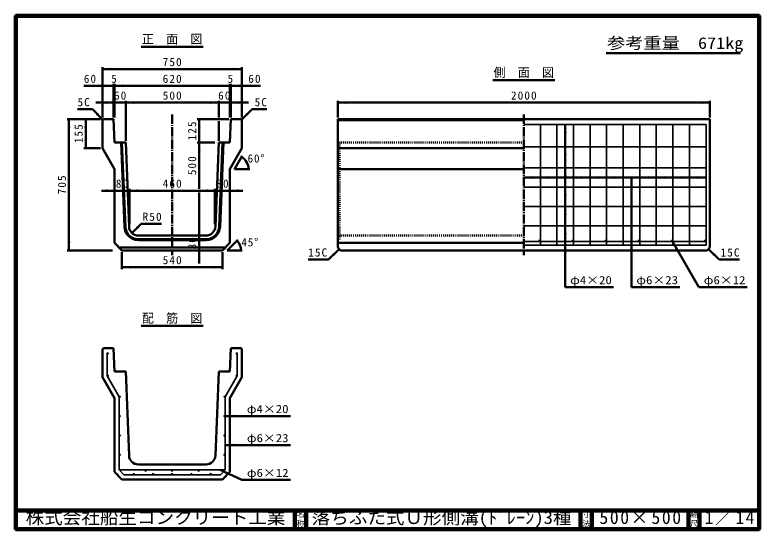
# Model space of a CAD drawing. Units: millimetres, scale not verified. Extents: x 100 to 4105, y 100 to 2870.
import ezdxf
from ezdxf.enums import TextEntityAlignment as Align

# ---------------------------------------------------------------- set-up
doc = ezdxf.new("R2010")
doc.units = ezdxf.units.MM
doc.header["$LTSCALE"] = 5
doc.linetypes.add('USER1', pattern=[13.4, 10, -1.2, 1, -1.2])
doc.linetypes.add('USER2', pattern=[2.2, 1, -1.2])
doc.layers.add('V-nasSTD', color=7, linetype='Continuous', lineweight=50)
doc.styles.add('ＭＳ ゴシック', font='')
doc.styles.get('ＭＳ ゴシック').set_extended_font_data('MS Gothic')

msp = doc.modelspace()

# ---------------------------------------------------------------- hatches: boundary and pattern name
at = {"layer": 'V-nasSTD'}
for points in [[(615.404, 2586.184), (570.404, 2578.684), (615.404, 2571.184)], [(1275.404, 2571.184), (1320.404, 2578.684), (1275.404, 2586.184)], [(525.404, 2481.184), (570.404, 2488.684), (525.404, 2496.184)], [(585.404, 2481.184), (630.404, 2488.684), (585.404, 2496.184)], [(680.404, 2496.184), (635.404, 2488.684), (680.404, 2481.184)], [(1210.404, 2481.184), (1255.404, 2488.684), (1210.404, 2496.184)], [(1305.404, 2481.184), (1260.404, 2488.684), (1305.404, 2496.184)], [(1365.404, 2481.184), (1320.404, 2488.684), (1365.404, 2496.184)], [(591.654, 2391.184), (636.654, 2398.684), (591.654, 2406.184)], [(740.404, 2406.184), (695.404, 2398.684), (740.404, 2391.184)], [(1150.404, 2391.184), (1195.404, 2398.684), (1150.404, 2406.184)], [(1300.404, 2391.184), (1255.404, 2398.684), (1300.404, 2406.184)], [(1880.312, 2406.184), (1835.312, 2398.684), (1880.312, 2391.184)], [(3790.312, 2391.184), (3835.312, 2398.684), (3790.312, 2406.184)], [(546.388, 2343.307), (572.904, 2306.184), (535.781, 2332.701)], [(1344.421, 2343.307), (1317.904, 2306.184), (1355.028, 2332.701)], [(397.904, 2263.684), (390.404, 2308.684), (382.904, 2263.684)], [(487.904, 2263.684), (480.404, 2308.684), (472.904, 2263.684)], [(1097.904, 2263.684), (1090.404, 2308.684), (1082.904, 2263.684)], [(3050.312, 2235.383), (3057.812, 2280.383), (3065.312, 2235.383)], [(1082.904, 2228.684), (1090.404, 2183.684), (1097.904, 2228.684)], [(472.904, 2198.684), (480.404, 2153.684), (487.904, 2198.684)], [(1097.904, 2138.684), (1090.404, 2183.684), (1082.904, 2138.684)], [(3050.312, 2116.187), (3057.812, 2161.187), (3065.312, 2116.187)], [(3050.312, 2002.8), (3057.812, 2047.8), (3065.312, 2002.8)], [(2880.312, 1988.285), (2835.312, 1995.785), (2880.312, 2003.285)], [(2969.312, 1988.285), (2924.312, 1995.785), (2969.312, 2003.285)], [(3058.312, 1988.285), (3013.312, 1995.785), (3058.312, 2003.285)], [(3147.312, 1988.285), (3102.312, 1995.785), (3147.312, 2003.285)], [(3236.312, 1988.285), (3191.312, 1995.785), (3236.312, 2003.285)], [(3325.312, 1988.285), (3280.312, 1995.785), (3325.312, 2003.285)], [(3414.312, 1988.285), (3369.312, 1995.785), (3414.312, 2003.285)], [(3413.312, 2003.285), (3458.312, 1995.785), (3413.312, 1988.285)], [(3502.312, 2003.285), (3547.312, 1995.785), (3502.312, 1988.285)], [(3591.312, 2003.285), (3636.312, 1995.785), (3591.312, 1988.285)], [(3680.312, 2003.285), (3725.312, 1995.785), (3680.312, 1988.285)], [(3769.312, 2003.285), (3814.312, 1995.785), (3769.312, 1988.285)], [(590.404, 1917.43), (635.404, 1924.93), (590.404, 1932.43)], [(760.404, 1932.43), (715.404, 1924.93), (760.404, 1917.43)], [(1130.404, 1917.43), (1175.404, 1924.93), (1130.404, 1932.43)], [(1300.404, 1932.43), (1255.404, 1924.93), (1300.404, 1917.43)], [(3050.312, 1898.771), (3057.812, 1943.771), (3065.312, 1898.771)], [(3050.312, 1794.742), (3057.812, 1839.742), (3065.312, 1794.742)], [(755.599, 1734.486), (729.083, 1697.363), (766.206, 1723.879)], [(1082.904, 1728.684), (1090.404, 1683.684), (1097.904, 1728.684)], [(3050.312, 1690.713), (3057.812, 1735.713), (3065.312, 1690.713)], [(382.904, 1648.684), (390.404, 1603.684), (397.904, 1648.684)], [(2924.312, 1654.79, 1), (2916.812, 1654.79, 1)], [(3050.312, 1606.04), (3057.812, 1651.04), (3065.312, 1606.04)], [(3102.312, 1654.79, 1), (3094.812, 1654.79, 1)], [(3280.312, 1654.79, 1), (3272.812, 1654.79, 1)], [(3458.312, 1654.79, 1), (3450.812, 1654.79, 1)], [(3636.312, 1654.79, 1), (3628.812, 1654.79, 1)], [(3650.441, 1608.821), (3634.437, 1651.542), (3663.432, 1616.321)], [(3814.312, 1654.79, 1), (3806.812, 1654.79, 1)], [(1097.904, 1558.684), (1090.404, 1603.684), (1082.904, 1558.684)], [(1816.295, 1574.061), (1842.812, 1611.184), (1805.689, 1584.668)], [(3050.312, 1586.684), (3057.812, 1631.684), (3065.312, 1586.684)], [(3854.328, 1574.061), (3827.812, 1611.184), (3864.935, 1584.668)], [(720.404, 1521.184), (675.404, 1513.684), (720.404, 1506.184)], [(1170.404, 1506.184), (1215.404, 1513.684), (1170.404, 1521.184)], [(595.404, 1049.499, 1), (601.404, 1049.499, 1)], [(1295.404, 1049.499, 1), (1289.404, 1049.499, 1)], [(595.404, 930.303, 0.06555), (595.507, 929.527, 0.06554), (595.806, 928.803, 0.87698), (601.302, 931.079, 0.87698)], [(1295.003, 928.803, 0.06554), (1295.302, 929.527, 0.06555), (1295.404, 930.303, 0.87698), (1289.507, 931.079, 0.87698)], [(660.404, 816.916, 1), (666.404, 816.916, 1)], [(1230.404, 816.916, 1), (1224.404, 816.916, 1)], [(660.404, 712.887, 1), (666.404, 712.887, 1)], [(1230.404, 712.887, 1), (1224.404, 712.887, 1)], [(1275.404, 720.387), (1230.404, 712.887), (1275.404, 705.387)], [(660.404, 608.858, 1), (666.404, 608.858, 1)], [(1230.404, 608.858, 1), (1224.404, 608.858, 1)], [(1275.404, 564.419), (1230.404, 556.919), (1275.404, 549.419)], [(660.404, 504.829, 1), (666.404, 504.829, 1)], [(1230.404, 504.829, 1), (1224.404, 504.829, 1)], [(737.601, 398.029, -0.10149), (736.603, 398.704, -0.90365), (740.43, 403.285, -0.90365)], [(805.904, 420.156, 1), (799.904, 420.156, 1)], [(845.11, 400.8, 1), (839.11, 400.8, 1)], [(945.404, 417.156, 1), (945.404, 423.156, 1)], [(945.404, 397.8, 1), (945.404, 403.8, 1)], [(1051.765, 400.8, 1), (1045.765, 400.8, 1)], [(1087.904, 417.156, 1), (1087.904, 423.156, 1)], [(1153.274, 398.029, 0.10149), (1154.273, 398.704, 0.90365), (1150.445, 403.285, 0.90365)], [(1240.725, 397.664), (1246.948, 411.312), (1232.508, 415.194), (1202.891, 423.156), (1225.343, 408.028)]]:
    msp.add_hatch(color=256, dxfattribs=at).paths.add_polyline_path(points)

# ---------------------------------------------------------------- linework, layer by layer
at = {"layer": 'V-nasSTD', "lineweight": 100}
for p, q in [((105, 2865), (105, 105)), ((4100, 2865), (105, 2865)), ((4100, 105), (4100, 2865)), ((105, 205), (4100, 205)), ((1605, 205), (1605, 105)), ((1665, 205), (1665, 105)), ((3140, 205), (3140, 105)), ((3200, 205), (3200, 105)), ((3720, 205), (3720, 105)), ((3780, 205), (3780, 105)), ((105, 105), (4100, 105))]:
    msp.add_line(p, q, dxfattribs=at)
at = {"layer": 'V-nasSTD'}
for p, q in [((778.404, 2698.684), (1112.404, 2698.684)), ((3278.536, 2664.753), (4000.536, 2664.753)), ((570.404, 2588.684), (570.404, 2318.684)), ((1320.404, 2578.684), (570.404, 2578.684)), ((1320.404, 2588.684), (1320.404, 2318.684)), ((570.404, 2488.684), (470.404, 2488.684)), ((630.404, 2488.684), (570.404, 2488.684)), ((630.404, 2498.684), (630.404, 2318.684)), ((635.404, 2488.684), (630.404, 2488.684)), ((635.404, 2498.684), (635.404, 2318.684)), ((1255.404, 2488.684), (635.404, 2488.684)), ((1255.404, 2498.684), (1255.404, 2318.684)), ((1255.404, 2488.684), (1260.404, 2488.684)), ((1260.404, 2498.684), (1260.404, 2318.684)), ((1260.404, 2488.684), (1320.404, 2488.684)), ((1320.404, 2488.684), (1420.404, 2488.684)), ((2668.312, 2518.684), (3002.312, 2518.684)), ((695.404, 2408.684), (695.404, 2193.684)), ((1195.404, 2408.684), (1195.404, 2318.684)), ((1835.312, 2408.684), (1835.312, 2318.684)), ((3835.312, 2408.684), (3835.312, 2318.684)), ((635.404, 2398.684), (535.404, 2398.684)), ((695.404, 2398.684), (635.404, 2398.684)), ((1195.404, 2398.684), (695.404, 2398.684)), ((1195.404, 2398.684), (1255.404, 2398.684)), ((1255.404, 2398.684), (1355.404, 2398.684)), ((3835.312, 2398.684), (1835.312, 2398.684)), ((516.336, 2362.753), (436.336, 2362.753)), ((572.904, 2306.184), (516.336, 2362.753)), ((1317.904, 2306.184), (1374.473, 2362.753)), ((1374.473, 2362.753), (1454.473, 2362.753)), ((380.404, 2308.684), (560.404, 2308.684)), ((390.404, 2308.684), (390.404, 1603.684)), ((480.404, 2308.684), (480.404, 2153.684)), ((575.404, 2308.684), (570.404, 2303.684)), ((570.404, 2303.684), (570.404, 2153.684)), ((630.404, 2308.684), (575.404, 2308.684)), ((630.404, 2308.684), (635.404, 2183.684)), ((1080.404, 2308.684), (1250.404, 2308.684)), ((1090.404, 2308.684), (1090.404, 2183.684)), ((1195.404, 2298.684), (1195.404, 2193.684)), ((1260.404, 2308.684), (1255.404, 2183.684)), ((1260.404, 2308.684), (1315.404, 2308.684)), ((1315.404, 2308.684), (1320.404, 2303.684)), ((1320.404, 2153.684), (1320.404, 2303.684)), ((1835.312, 2308.684), (1835.312, 1618.684)), ((3835.312, 2308.684), (1835.312, 2308.684)), ((2835.312, 2303.684), (1835.312, 2303.684)), ((3835.312, 1618.684), (3835.312, 2308.684)), ((3057.812, 2280.383), (3057.812, 1406.077)), ((695.404, 2183.684), (635.404, 2183.684)), ((670.385, 2183.684), (688.504, 1730.687)), ((675.389, 2183.684), (693.5, 1730.887)), ((695.404, 2183.684), (713.484, 1731.686)), ((1080.404, 2183.684), (1175.404, 2183.684)), ((1090.404, 2183.684), (1090.404, 1934.93)), ((1177.325, 1731.686), (1195.404, 2183.684)), ((1255.404, 2183.684), (1195.404, 2183.684)), ((1197.309, 1730.887), (1215.42, 2183.684)), ((1202.305, 1730.687), (1220.424, 2183.684)), ((470.404, 2153.684), (560.404, 2153.684)), ((570.404, 2153.684), (635.404, 2041.101)), ((1255.404, 2041.101), (1320.404, 2153.684)), ((2835.312, 2153.684), (1835.312, 2153.684)), ((1280.404, 2041.101), (1321.154, 2111.682)), ((635.404, 2041.101), (635.404, 1643.684)), ((1255.404, 1643.684), (1255.404, 2041.101)), ((1280.404, 2041.101), (1361.904, 2041.101)), ((2835.312, 2041.101), (1835.312, 2041.101)), ((3814.312, 1995.785), (2835.312, 1995.785)), ((3413.812, 1993.562), (3413.812, 1406.077)), ((635.404, 1924.93), (565.404, 1924.93)), ((635.404, 1924.93), (715.404, 1924.93)), ((715.404, 1934.93), (715.404, 1744.93)), ((715.404, 1924.93), (1175.404, 1924.93)), ((1175.404, 1934.93), (1175.404, 1744.93)), ((1175.404, 1924.93), (1255.404, 1924.93)), ((1255.404, 1924.93), (1325.404, 1924.93)), ((1090.404, 1914.93), (1090.404, 1683.684)), ((729.083, 1697.363), (778.58, 1746.86)), ((888.58, 1746.86), (778.58, 1746.86)), ((763.444, 1683.684), (1127.365, 1683.684)), ((1090.404, 1683.684), (1090.404, 1603.684)), ((635.404, 1643.684), (675.404, 1603.684)), ((763.444, 1663.684), (1127.365, 1663.684)), ((763.444, 1658.684), (1127.365, 1658.684)), ((1215.404, 1603.684), (1255.404, 1643.684)), ((1297.857, 1661.137), (1240.404, 1603.684)), ((2835.312, 1643.684), (1835.312, 1643.684)), ((3776.156, 1406.077), (3634.437, 1651.542)), ((380.404, 1603.684), (625.404, 1603.684)), ((660.404, 1618.684), (1230.404, 1618.684)), ((675.404, 1603.684), (1215.404, 1603.684)), ((1090.404, 1603.684), (1090.404, 1533.684)), ((1240.404, 1603.684), (1321.654, 1603.684)), ((1842.812, 1611.184), (1786.243, 1554.616)), ((1835.312, 1618.684), (1850.312, 1603.684)), ((1850.312, 1603.684), (3820.312, 1603.684)), ((3835.312, 1618.684), (3820.312, 1603.684)), ((3827.812, 1611.184), (3884.38, 1554.616)), ((675.404, 1593.684), (675.404, 1503.684)), ((1215.404, 1593.684), (1215.404, 1503.684)), ((1786.243, 1554.616), (1676.243, 1554.616)), ((3884.38, 1554.616), (3994.38, 1554.616)), ((675.404, 1513.684), (1215.404, 1513.684)), ((3317.812, 1406.077), (3057.812, 1406.077)), ((3673.812, 1406.077), (3413.812, 1406.077)), ((4036.156, 1406.077), (3776.156, 1406.077)), ((778.404, 1197.8), (1112.404, 1197.8)), ((575.404, 1077.8), (570.404, 1072.8)), ((570.404, 1072.8), (570.404, 922.8)), ((630.404, 1077.8), (575.404, 1077.8)), ((630.404, 1077.8), (635.404, 952.8)), ((1260.404, 1077.8), (1255.404, 952.8)), ((1260.404, 1077.8), (1315.404, 1077.8)), ((1315.404, 1077.8), (1320.404, 1072.8)), ((1320.404, 922.8), (1320.404, 1072.8)), ((570.404, 922.8), (635.404, 810.217)), ((695.404, 952.8), (635.404, 952.8)), ((695.404, 952.8), (713.484, 500.802)), ((1177.325, 500.802), (1195.404, 952.8)), ((1255.404, 952.8), (1195.404, 952.8)), ((1255.404, 810.217), (1320.404, 922.8)), ((635.404, 810.217), (635.404, 412.8)), ((1255.404, 412.8), (1255.404, 810.217)), ((1230.404, 712.887), (1580.404, 712.887)), ((1230.404, 556.919), (1580.404, 556.919)), ((763.444, 452.8), (1127.365, 452.8)), ((635.404, 412.8), (675.404, 372.8)), ((1320.404, 369.578), (1202.891, 423.156)), ((1215.404, 372.8), (1255.404, 412.8)), ((675.404, 372.8), (1215.404, 372.8)), ((1580.404, 369.578), (1320.404, 369.578))]:
    msp.add_line(p, q, dxfattribs=at)
at = {"layer": 'V-nasSTD', "linetype": 'USER1'}
for p, q in [((945.404, 2333.684), (945.404, 1578.684)), ((2835.312, 2333.684), (2835.312, 1578.684))]:
    msp.add_line(p, q, dxfattribs=at)
at = {"layer": 'V-nasSTD', "lineweight": 35}
for p, q in [((3814.312, 2280.383), (2835.312, 2280.383)), ((2924.312, 2280.383), (2924.312, 1631.684)), ((3013.312, 2280.383), (3013.312, 1631.684)), ((3102.312, 2280.383), (3102.312, 1631.684)), ((3191.312, 2280.383), (3191.312, 1631.684)), ((3280.312, 2280.383), (3280.312, 1631.684)), ((3369.312, 2280.383), (3369.312, 1631.684)), ((3458.312, 2280.383), (3458.312, 1631.684)), ((3547.312, 2280.383), (3547.312, 1631.684)), ((3636.312, 2280.383), (3636.312, 1631.684)), ((3725.312, 2280.383), (3725.312, 1631.684)), ((3814.312, 2280.383), (3814.312, 1631.684)), ((3814.312, 2161.187), (2835.312, 2161.187)), ((3814.312, 2047.8), (2835.312, 2047.8)), ((3814.312, 1943.771), (2835.312, 1943.771)), ((3814.312, 1839.742), (2835.312, 1839.742)), ((3814.312, 1735.713), (2835.312, 1735.713)), ((3814.312, 1651.04), (2835.312, 1651.04)), ((3814.312, 1631.684), (2835.312, 1631.684)), ((595.404, 1052.499), (595.404, 929.499)), ((1295.404, 929.499), (1295.404, 1052.499)), ((595.404, 929.499), (660.404, 816.916)), ((1230.404, 816.916), (1295.404, 929.499)), ((660.404, 816.916), (660.404, 423.156)), ((1230.404, 423.156), (1230.404, 816.916)), ((660.404, 423.156), (685.76, 397.8)), ((660.404, 423.156), (1230.404, 423.156)), ((1205.049, 397.8), (1230.404, 423.156)), ((685.76, 397.8), (1205.049, 397.8))]:
    msp.add_line(p, q, dxfattribs=at)
at = {"layer": 'V-nasSTD', "linetype": 'USER2'}
for p, q in [((2835.312, 2183.684), (1835.312, 2183.684)), ((1845.312, 2183.684), (1845.312, 1658.684)), ((2835.312, 1683.684), (1835.312, 1683.684)), ((1835.312, 1658.684), (1845.312, 1658.684))]:
    msp.add_line(p, q, dxfattribs=at)
at = {"layer": 'V-nasSTD', "lineweight": 13}
msp.add_lwpolyline([(100, 100), (100, 2870), (4105, 2870), (4105, 100)], close=True, dxfattribs=at)
at = {"layer": 'V-nasSTD', "lineweight": 35}
for centre, radius in [((2920.562, 1654.79), 3.75), ((3098.562, 1654.79), 3.75), ((3276.562, 1654.79), 3.75), ((3454.562, 1654.79), 3.75), ((3632.562, 1654.79), 3.75), ((3810.562, 1654.79), 3.75), ((598.404, 1049.499), 3), ((1292.404, 1049.499), 3), ((598.404, 930.303), 3), ((1292.404, 930.303), 3), ((663.404, 816.916), 3), ((1227.404, 816.916), 3), ((663.404, 712.887), 3), ((1227.404, 712.887), 3), ((663.404, 608.858), 3), ((1227.404, 608.858), 3), ((663.404, 504.829), 3), ((1227.404, 504.829), 3), ((738.749, 400.8), 3), ((802.904, 420.156), 3), ((842.11, 400.8), 3), ((945.404, 420.156), 3), ((945.404, 400.8), 3), ((1048.765, 400.8), 3), ((1087.904, 420.156), 3), ((1152.126, 400.8), 3)]:
    msp.add_circle(centre, radius, dxfattribs=at)
at = {"layer": 'V-nasSTD'}
for centre, radius, start, end in [((1280.404, 2041.101), 75, 0, 60), ((763.444, 1733.684), 75, 182.29061, 270), ((763.444, 1733.684), 70, 182.29061, 270), ((763.444, 1733.684), 50, 182.29061, 270), ((1127.365, 1733.684), 50, 270, 357.70939), ((1127.365, 1733.684), 70, 270, 357.70939), ((1127.365, 1733.684), 75, 270, 357.70939), ((1240.404, 1603.684), 75, 0, 45), ((763.444, 502.8), 50, 182.29061, 270), ((1127.365, 502.8), 50, 270, 357.70939)]:
    msp.add_arc(centre, radius, start, end, dxfattribs=at)

# ---------------------------------------------------------------- texts
at = {"layer": 'V-nasSTD', "style": 'ＭＳ ゴシック'}
for s, height, p in [('正\u3000面\u3000図', 47.65, (782.4, 2763.684)), ('側\u3000面\u3000図', 47.65, (2672.308, 2583.684)), ('5', 43.99, (617.904, 2548.681)), ('5', 43.99, (1242.904, 2548.681)), ('配\u3000筋\u3000図', 47.65, (782.4, 1262.8)), ('名', 30.79, (1613.982, 200.999)), ('寸', 30.79, (3148.982, 200.999)), ('縮', 30.79, (3728.982, 200.999)), ('称', 30.79, (1613.976, 151.01)), ('法', 30.79, (3148.976, 151.01)), ('尺', 30.79, (3728.976, 151.01))]:
    msp.add_text(s, height=height, dxfattribs=at).set_placement(p, align=Align.TOP_LEFT)
for s, height, width, p in [('参考重量\u3000671kg', 62.32, 1.15, (3282.536, 2749.753)), ('φ4×20', 43.99, 1.15, (3083.812, 1466.077)), ('φ6×23', 43.99, 1.15, (3439.812, 1466.077)), ('φ6×12', 43.99, 1.15, (3802.156, 1466.077)), ('φ4×20', 43.99, 1.15, (1346.404, 772.887)), ('φ6×23', 43.99, 1.15, (1346.404, 616.919)), ('φ6×12', 43.99, 1.15, (1346.404, 429.578)), ('株式会社船生コンクリート工業', 69.65, 1.05, (157.5, 202.5)), ('落ちふた式Ｕ形側溝(ﾄﾞﾚｰﾝ)3種', 69.65, 1.05, (1695, 202.5))]:
    msp.add_text(s, height=height, dxfattribs=dict(at, width=width)).set_placement(p, align=Align.TOP_LEFT)
at = {"layer": 'V-nasSTD', "attachment_point": 1, "style": 'ＭＳ ゴシック'}
for s, insert, char_height in [('\\T1.2;750', (894.417, 2638.684), 43.99), ('\\T1.2;60', (470.404, 2548.684), 43.99), ('\\T1.2;620', (894.417, 2548.684), 43.99), ('\\T1.2;60', (1354.404, 2548.684), 43.99), ('\\T1.2;60', (632.404, 2458.684), 43.99), ('\\T1.2;500', (894.417, 2458.684), 43.99), ('\\T1.2;60', (1192.404, 2458.684), 43.99), ('\\T1.2;2000', (2766.206, 2458.684), 43.99), ('\\T1.2;5C', (436.336, 2422.753), 43.99), ('\\T1.2;5C', (1388.473, 2422.753), 43.99), ('\\T1.15;60°', (1350.513, 2120.094), 43.99), ('\\T1.2;80', (642.404, 1984.93), 43.99), ('\\T1.2;460', (894.417, 1984.93), 43.99), ('\\T1.2;80', (1182.404, 1984.93), 43.99), ('\\T1.2;R50', (786.58, 1806.86), 43.99), ('\\T1.15;45°', (1316.985, 1669.351), 43.99), ('\\T1.2;15C', (1676.243, 1614.616), 43.99), ('\\T1.2;15C', (3892.38, 1614.616), 43.99), ('\\T1.2;540', (894.417, 1573.684), 43.99), ('\\T1.18;500×500', (3241.581, 202.508), 69.65), ('\\T1.16;1／14', (3807.033, 202.582), 69.65)]:
    msp.add_mtext(s, dxfattribs=dict(at, insert=insert, char_height=char_height))
at = {"layer": 'V-nasSTD', "char_height": 43.99, "attachment_point": 1, "rotation": 90, "style": 'ＭＳ ゴシック'}
for s, insert in [('\\T1.2;125', (1030.404, 2195.197)), ('\\T1.2;155', (420.404, 2180.197)), ('\\T1.2;500', (1030.404, 2008.307)), ('\\T1.2;705', (330.404, 1905.197)), ('\\T1.2;80', (1030.404, 1608.964))]:
    msp.add_mtext(s, dxfattribs=dict(at, insert=insert))

doc.saveas('drawing.dxf')
